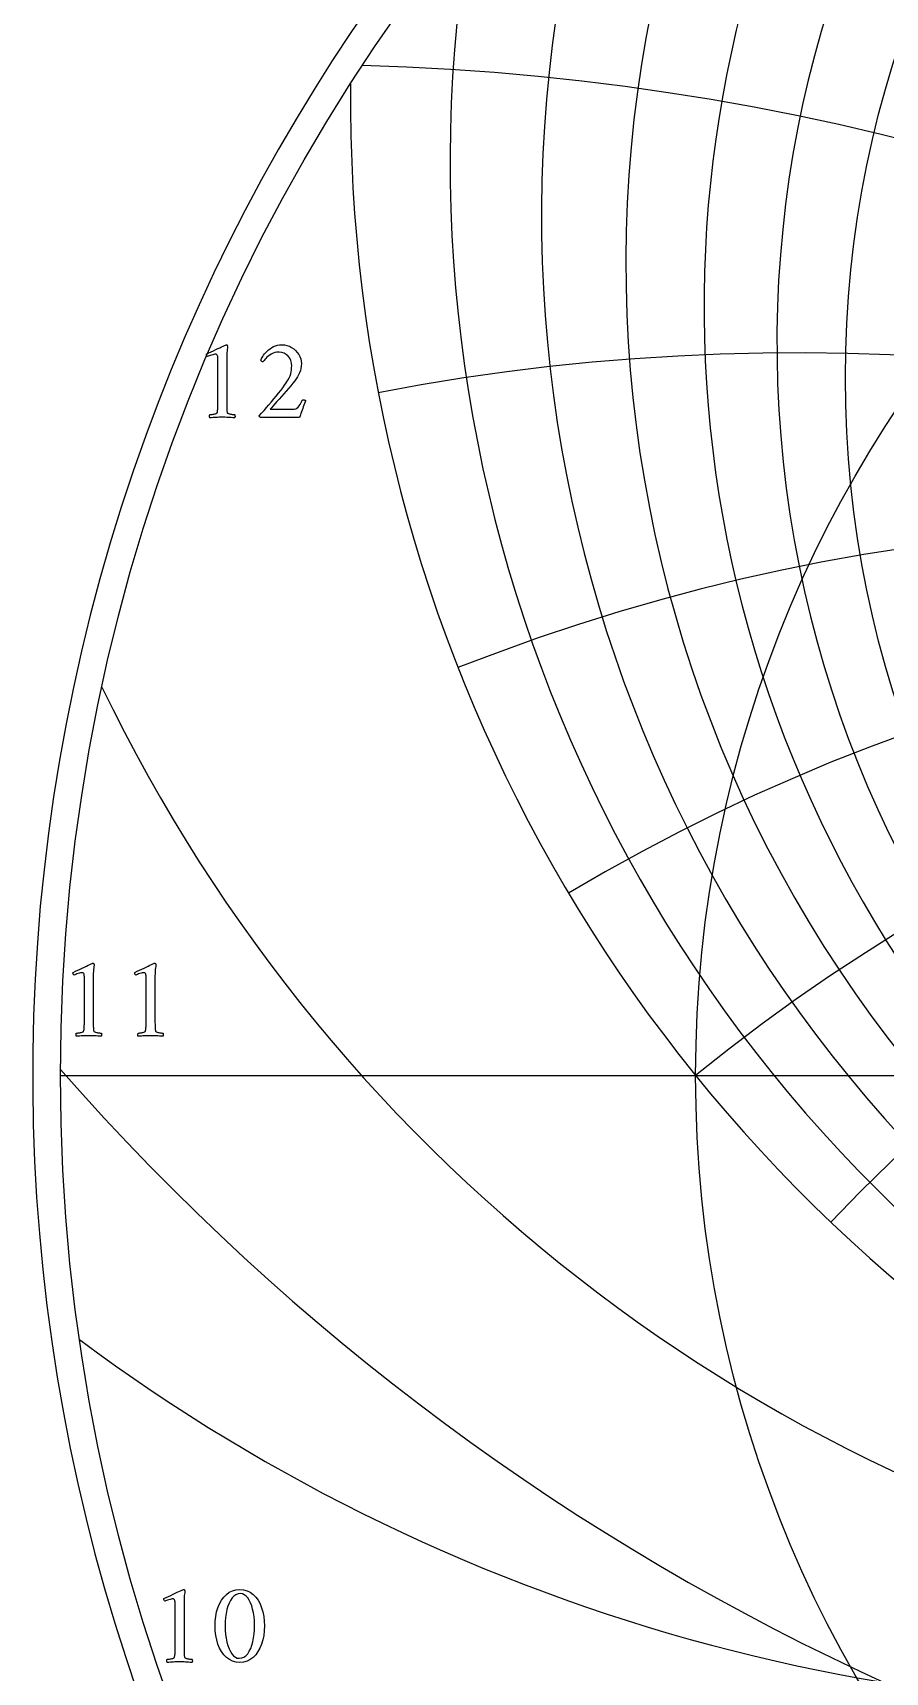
# Model space of a CAD drawing. Header units: millimetres. Extents: x -96 to 96, y -96 to 98.
# Drawn here: x -95.9 to -52.1, y -30.6 to 53.6 of the extents above; entities that cross this region are included whole.
import ezdxf

# ---------------------------------------------------------------- set-up
doc = ezdxf.new("R2010")
doc.units = ezdxf.units.MM
for name, color, linetype in [('CUT_OUTER', 1, 'Continuous'), ('ENGRAVE', 7, 'Continuous'), ('ENGRAVE_FINE', 8, 'Continuous'), ('TEXT', 5, 'Continuous')]:
    doc.layers.add(name, color=color, linetype=linetype)

msp = doc.modelspace()

# ---------------------------------------------------------------- linework, layer by layer
at = {"layer": 'CUT_OUTER'}
for centre, radius, start, end in [((-0.0002, -0.0002), 95.9249, 159.960768, 87.804282), ((-0.0008, 0.0006), 95.924, 92.195139, 159.961115)]:
    msp.add_arc(centre, radius, start, end, dxfattribs=at)
at = {"layer": 'ENGRAVE'}
msp.add_lwpolyline([(-94.5, 0), (94.5, 0)], dxfattribs=at)
for radius in [94.5, 61.8587]:
    msp.add_circle((0, 0), radius, dxfattribs=at)
for centre, radius, start, end in [((0, 37.5775), 57.6766, 104.762326, 75.237674), ((0, 50.0922), 79.5973, 179.387133, 0.612867), ((0, -76.3891), 98.2944, 51, 129), ((0, -76.3891), 98.2944, 51, 129), ((-15.2983, 57.094), 85.5586, 205.733875, 260.102895), ((-36.4408, 63.1173), 95.594, 233.336387, 276.831602)]:
    msp.add_arc(centre, radius, start, end, dxfattribs=at)
at = {"layer": 'ENGRAVE_FINE'}
msp.add_circle((0, 35.8408), 54.1642, dxfattribs=at)
for centre, radius, start, end in [((0, 39.5195), 61.4248, 132.219432, 47.780568), ((0, 41.6985), 65.4439, 147.797087, 32.202913), ((0, 44.1534), 69.7761, 159.954591, 20.045409), ((-117.1428, -76.3891), 152.919, 19.697338, 70.43411), ((-117.1428, -76.3891), 152.919, 19.697338, 70.43411), ((0, 46.9316), 74.4729, 170.269458, 9.730542), ((-82.4788, -76.3891), 128.3143, 25.078922, 88.440652), ((-82.4788, -76.3891), 128.3143, 25.078922, 88.440652), ((-56.7503, -76.3891), 113.5006, 30.79319, 100.876652), ((-56.7503, -76.3891), 113.5006, 30.79319, 100.876652), ((-35.7763, -76.3891), 104.6028, 36.936769, 111.475271), ((-35.7763, -76.3891), 104.6028, 36.936769, 111.475271), ((-17.332, -76.3891), 99.8108, 43.625537, 120.768969), ((-17.332, -76.3891), 99.8108, 43.625537, 120.768969), ((17.332, -76.3891), 99.8108, 59.231031, 136.374463), ((17.332, -76.3891), 99.8108, 59.231031, 136.374463), ((0, 83.1586), 125.6729, 221.240592, 318.759408)]:
    msp.add_arc(centre, radius, start, end, dxfattribs=at)
at = {"layer": 'TEXT'}
for points in [[(-86.4148, 34.4725), (-86.4148, 36.8272), (-86.4164, 36.885), (-86.4215, 36.9331), (-86.4298, 36.9714), (-86.4416, 37.0001), (-86.4574, 37.021), (-86.4781, 37.0359), (-86.5036, 37.0448), (-86.534, 37.0478), (-86.5712, 37.045), (-86.6174, 37.0366), (-86.6726, 37.0227), (-86.7367, 37.0031), (-86.8011, 36.9817), (-86.8574, 36.9621), (-86.9054, 36.9444), (-86.9453, 36.9286), (-86.9688, 36.9506), (-86.9855, 36.9748), (-86.9956, 37.0012), (-86.999, 37.0299), (-86.999, 37.0303), (-86.999, 37.0314), (-86.999, 37.0333), (-86.999, 37.0359), (-86.9982, 37.0467), (-86.996, 37.0553), (-86.9923, 37.0616), (-86.987, 37.0657), (-86.8684, 37.1195), (-86.7508, 37.1737), (-86.6344, 37.2283), (-86.5191, 37.2833), (-86.4092, 37.336), (-86.3089, 37.3839), (-86.2184, 37.4269), (-86.1376, 37.4651), (-86.0707, 37.4964), (-86.0221, 37.5187), (-85.9917, 37.5322), (-85.9796, 37.5366), (-85.9677, 37.5366), (-85.9539, 37.5344), (-85.9423, 37.5277), (-85.933, 37.5165), (-85.9259, 37.5009), (-85.9203, 37.4837), (-85.9155, 37.4681), (-85.9114, 37.4539), (-85.908, 37.4413), (-85.9095, 37.4321), (-85.914, 37.4047), (-85.9215, 37.3591), (-85.9319, 37.2952), (-85.9423, 37.2145), (-85.9498, 37.1186), (-85.9542, 37.0074), (-85.9557, 36.8809), (-85.9557, 34.4725), (-85.9555, 34.4081), (-85.955, 34.3459), (-85.9541, 34.2859), (-85.9528, 34.2281), (-85.95, 34.1741), (-85.9446, 34.1253), (-85.9365, 34.0817), (-85.9259, 34.0433), (-85.9159, 34.0288), (-85.8976, 34.015), (-85.8712, 34.002), (-85.8365, 33.9897), (-85.7972, 33.9787), (-85.7568, 33.9695), (-85.7152, 33.9623), (-85.6726, 33.9569), (-85.6325, 33.953), (-85.5988, 33.9502), (-85.5714, 33.9485), (-85.5504, 33.9479), (-85.5424, 33.9338), (-85.5362, 33.9151), (-85.5319, 33.892), (-85.5295, 33.8645), (-85.5297, 33.8369), (-85.5332, 33.8138), (-85.5401, 33.7952), (-85.5504, 33.781), (-85.6379, 33.7868), (-85.7218, 33.7922), (-85.8019, 33.7972), (-85.8782, 33.8019), (-85.9542, 33.8058), (-86.0332, 33.8086), (-86.1152, 33.8103), (-86.2001, 33.8108), (-86.2817, 33.8103), (-86.3596, 33.8086), (-86.4338, 33.8058), (-86.5042, 33.8019), (-86.5753, 33.7972), (-86.6517, 33.7922), (-86.7333, 33.7868), (-86.8201, 33.781), (-86.8304, 33.7952), (-86.8373, 33.8138), (-86.8408, 33.8369), (-86.841, 33.8645), (-86.8386, 33.892), (-86.8343, 33.9151), (-86.8281, 33.9338), (-86.8201, 33.9479), (-86.7991, 33.9485), (-86.7717, 33.9502), (-86.738, 33.953), (-86.6979, 33.9569), (-86.6553, 33.9623), (-86.6137, 33.9695), (-86.5733, 33.9787), (-86.534, 33.9897), (-86.4997, 34.002), (-86.4744, 34.015), (-86.458, 34.0288), (-86.4505, 34.0433), (-86.4397, 34.0817), (-86.4311, 34.1253), (-86.4248, 34.1741), (-86.4207, 34.2281), (-86.4181, 34.2859), (-86.4162, 34.3459), (-86.4151, 34.4081), (-86.4148, 34.4725)], [(-81.8961, 34.6693), (-81.9263, 34.5953), (-81.9572, 34.5165), (-81.9889, 34.4329), (-82.0213, 34.3444), (-82.0533, 34.2551), (-82.0839, 34.1692), (-82.1129, 34.0867), (-82.1405, 34.0075), (-82.1651, 33.9364), (-82.1852, 33.8779), (-82.2009, 33.8321), (-82.212, 33.7989), (-84.227, 33.7989), (-84.2361, 33.8058), (-84.2456, 33.8146), (-84.2555, 33.8252), (-84.2657, 33.8377), (-84.2748, 33.8505), (-84.2814, 33.8622), (-84.2853, 33.8729), (-84.2866, 33.8824), (-84.1636, 34.021), (-84.0392, 34.1625), (-83.9132, 34.3071), (-83.7858, 34.4546), (-83.6591, 34.6033), (-83.5355, 34.7512), (-83.4147, 34.8984), (-83.297, 35.0448), (-83.1849, 35.1879), (-83.0809, 35.325), (-82.9851, 35.4561), (-82.8976, 35.5813), (-82.8162, 35.7084), (-82.7508, 35.8272), (-82.7014, 35.9379), (-82.6681, 36.0403), (-82.6459, 36.1398), (-82.6301, 36.2415), (-82.6206, 36.3455), (-82.6174, 36.4517), (-82.6288, 36.5947), (-82.6629, 36.7259), (-82.7197, 36.8451), (-82.7992, 36.9524), (-82.8963, 37.0411), (-83.0056, 37.1044), (-83.1273, 37.1424), (-83.2612, 37.1551), (-83.3738, 37.1488), (-83.4788, 37.1298), (-83.5764, 37.0981), (-83.6666, 37.0538), (-83.7489, 37.002), (-83.8231, 36.948), (-83.889, 36.8917), (-83.9468, 36.8332), (-83.996, 36.7773), (-84.0362, 36.7289), (-84.0675, 36.6879), (-84.0899, 36.6544), (-84.1079, 36.6568), (-84.1264, 36.664), (-84.1452, 36.6762), (-84.1644, 36.6931), (-84.1813, 36.7112), (-84.1934, 36.7266), (-84.2007, 36.7395), (-84.2031, 36.7497), (-84.1903, 36.7812), (-84.1696, 36.822), (-84.1411, 36.8721), (-84.1048, 36.9316), (-84.0606, 36.9964), (-84.0086, 37.0627), (-83.9488, 37.1305), (-83.8812, 37.1998), (-83.8069, 37.2673), (-83.727, 37.3295), (-83.6414, 37.3865), (-83.5504, 37.4383), (-83.4537, 37.4813), (-83.3514, 37.512), (-83.2435, 37.5305), (-83.1301, 37.5366), (-82.9932, 37.5279), (-82.8626, 37.5016), (-82.7383, 37.4578), (-82.6204, 37.3965), (-82.5116, 37.3215), (-82.4147, 37.2363), (-82.3298, 37.1411), (-82.2568, 37.0359), (-82.1981, 36.9237), (-82.1562, 36.8079), (-82.131, 36.6883), (-82.1226, 36.5649), (-82.1282, 36.4416), (-82.145, 36.322), (-82.1729, 36.2061), (-82.212, 36.094), (-82.2609, 35.9856), (-82.3179, 35.8809), (-82.3831, 35.7799), (-82.4565, 35.6827), (-82.5606, 35.5554), (-82.6703, 35.4241), (-82.7856, 35.2887), (-82.9065, 35.1491), (-83.0286, 35.0098), (-83.1472, 34.8749), (-83.2625, 34.7445), (-83.3745, 34.6186), (-83.4792, 34.501), (-83.5727, 34.3958), (-83.655, 34.3028), (-83.7262, 34.2222), (-82.5697, 34.2222), (-82.4872, 34.229), (-82.4125, 34.2497), (-82.3456, 34.2842), (-82.2866, 34.3324), (-82.2323, 34.3948), (-82.18, 34.4718), (-82.1295, 34.5633), (-82.0809, 34.6693), (-82.0723, 34.6849), (-82.0585, 34.6961), (-82.0395, 34.7028), (-82.0153, 34.705), (-82.0049, 34.7043), (-81.9915, 34.702), (-81.9751, 34.6983), (-81.9557, 34.6931), (-81.9363, 34.6871), (-81.9199, 34.6812), (-81.9065, 34.6752), (-81.8961, 34.6693)], [(-93.2737, 2.7071), (-93.2737, 5.0619), (-93.2754, 5.1196), (-93.2804, 5.1677), (-93.2888, 5.206), (-93.3005, 5.2347), (-93.3163, 5.2556), (-93.337, 5.2705), (-93.3625, 5.2794), (-93.3929, 5.2824), (-93.4302, 5.2796), (-93.4764, 5.2712), (-93.5315, 5.2573), (-93.5956, 5.2377), (-93.6601, 5.2163), (-93.7163, 5.1967), (-93.7644, 5.179), (-93.8042, 5.1632), (-93.8277, 5.1852), (-93.8445, 5.2094), (-93.8545, 5.2358), (-93.8579, 5.2645), (-93.8579, 5.2649), (-93.8579, 5.266), (-93.8579, 5.2679), (-93.8579, 5.2705), (-93.8571, 5.2813), (-93.8549, 5.2899), (-93.8512, 5.2962), (-93.846, 5.3003), (-93.7273, 5.3541), (-93.6098, 5.4084), (-93.4933, 5.4629), (-93.378, 5.5179), (-93.2681, 5.5706), (-93.1679, 5.6185), (-93.0773, 5.6615), (-92.9965, 5.6997), (-92.9296, 5.731), (-92.881, 5.7534), (-92.8506, 5.7668), (-92.8385, 5.7712), (-92.8266, 5.7712), (-92.8128, 5.769), (-92.8013, 5.7623), (-92.7919, 5.7511), (-92.7849, 5.7355), (-92.7793, 5.7183), (-92.7744, 5.7027), (-92.7703, 5.6885), (-92.767, 5.6759), (-92.7685, 5.6667), (-92.7729, 5.6394), (-92.7804, 5.5937), (-92.7908, 5.5298), (-92.8013, 5.4492), (-92.8087, 5.3532), (-92.8132, 5.242), (-92.8147, 5.1155), (-92.8147, 2.7071), (-92.8145, 2.6427), (-92.8139, 2.5805), (-92.813, 2.5205), (-92.8117, 2.4627), (-92.8089, 2.4087), (-92.8035, 2.3599), (-92.7955, 2.3163), (-92.7849, 2.2779), (-92.7748, 2.2634), (-92.7565, 2.2496), (-92.7301, 2.2366), (-92.6954, 2.2243), (-92.6561, 2.2133), (-92.6157, 2.2042), (-92.5742, 2.1969), (-92.5315, 2.1915), (-92.4915, 2.1876), (-92.4577, 2.1848), (-92.4303, 2.1831), (-92.4093, 2.1826), (-92.4013, 2.1684), (-92.3951, 2.1498), (-92.3909, 2.1267), (-92.3884, 2.0991), (-92.3886, 2.0715), (-92.3922, 2.0484), (-92.3991, 2.0298), (-92.4093, 2.0156), (-92.4969, 2.0214), (-92.5807, 2.0268), (-92.6608, 2.0318), (-92.7372, 2.0365), (-92.8132, 2.0404), (-92.8922, 2.0432), (-92.9741, 2.0449), (-93.0591, 2.0454), (-93.1407, 2.0449), (-93.2185, 2.0432), (-93.2927, 2.0404), (-93.3631, 2.0365), (-93.4343, 2.0318), (-93.5106, 2.0268), (-93.5922, 2.0214), (-93.6791, 2.0156), (-93.6893, 2.0298), (-93.6962, 2.0484), (-93.6997, 2.0715), (-93.6999, 2.0991), (-93.6975, 2.1267), (-93.6932, 2.1498), (-93.6871, 2.1684), (-93.6791, 2.1826), (-93.658, 2.1831), (-93.6306, 2.1848), (-93.5969, 2.1876), (-93.5568, 2.1915), (-93.5142, 2.1969), (-93.4726, 2.2042), (-93.4322, 2.2133), (-93.3929, 2.2243), (-93.3586, 2.2366), (-93.3333, 2.2496), (-93.3169, 2.2634), (-93.3095, 2.2779), (-93.2986, 2.3163), (-93.2901, 2.3599), (-93.2837, 2.4087), (-93.2796, 2.4627), (-93.277, 2.5205), (-93.2752, 2.5805), (-93.2741, 2.6427), (-93.2737, 2.7071)], [(-90.1023, 2.7071), (-90.1023, 5.0619), (-90.104, 5.1196), (-90.109, 5.1677), (-90.1174, 5.206), (-90.1291, 5.2347), (-90.1449, 5.2556), (-90.1656, 5.2705), (-90.1911, 5.2794), (-90.2215, 5.2824), (-90.2588, 5.2796), (-90.305, 5.2712), (-90.3601, 5.2573), (-90.4242, 5.2377), (-90.4886, 5.2163), (-90.5449, 5.1967), (-90.593, 5.179), (-90.6328, 5.1632), (-90.6563, 5.1852), (-90.6731, 5.2094), (-90.6831, 5.2358), (-90.6865, 5.2645), (-90.6865, 5.2649), (-90.6865, 5.266), (-90.6865, 5.2679), (-90.6865, 5.2705), (-90.6857, 5.2813), (-90.6835, 5.2899), (-90.6798, 5.2962), (-90.6746, 5.3003), (-90.5559, 5.3541), (-90.4383, 5.4084), (-90.3219, 5.4629), (-90.2066, 5.5179), (-90.0967, 5.5706), (-89.9965, 5.6185), (-89.9059, 5.6615), (-89.8251, 5.6997), (-89.7582, 5.731), (-89.7096, 5.7534), (-89.6792, 5.7668), (-89.6671, 5.7712), (-89.6552, 5.7712), (-89.6414, 5.769), (-89.6298, 5.7623), (-89.6205, 5.7511), (-89.6135, 5.7355), (-89.6079, 5.7183), (-89.603, 5.7027), (-89.5989, 5.6885), (-89.5956, 5.6759), (-89.5971, 5.6667), (-89.6015, 5.6394), (-89.609, 5.5937), (-89.6194, 5.5298), (-89.6298, 5.4492), (-89.6373, 5.3532), (-89.6418, 5.242), (-89.6433, 5.1155), (-89.6433, 2.7071), (-89.6431, 2.6427), (-89.6425, 2.5805), (-89.6416, 2.5205), (-89.6403, 2.4627), (-89.6375, 2.4087), (-89.6321, 2.3599), (-89.6241, 2.3163), (-89.6135, 2.2779), (-89.6034, 2.2634), (-89.5851, 2.2496), (-89.5587, 2.2366), (-89.524, 2.2243), (-89.4847, 2.2133), (-89.4443, 2.2042), (-89.4028, 2.1969), (-89.3601, 2.1915), (-89.32, 2.1876), (-89.2863, 2.1848), (-89.2589, 2.1831), (-89.2379, 2.1826), (-89.2299, 2.1684), (-89.2237, 2.1498), (-89.2194, 2.1267), (-89.217, 2.0991), (-89.2172, 2.0715), (-89.2208, 2.0484), (-89.2276, 2.0298), (-89.2379, 2.0156), (-89.3254, 2.0214), (-89.4093, 2.0268), (-89.4894, 2.0318), (-89.5658, 2.0365), (-89.6418, 2.0404), (-89.7208, 2.0432), (-89.8027, 2.0449), (-89.8877, 2.0454), (-89.9693, 2.0449), (-90.0471, 2.0432), (-90.1213, 2.0404), (-90.1917, 2.0365), (-90.2629, 2.0318), (-90.3392, 2.0268), (-90.4208, 2.0214), (-90.5076, 2.0156), (-90.5179, 2.0298), (-90.5248, 2.0484), (-90.5283, 2.0715), (-90.5285, 2.0991), (-90.5261, 2.1267), (-90.5218, 2.1498), (-90.5157, 2.1684), (-90.5076, 2.1826), (-90.4866, 2.1831), (-90.4592, 2.1848), (-90.4255, 2.1876), (-90.3854, 2.1915), (-90.3428, 2.1969), (-90.3012, 2.2042), (-90.2608, 2.2133), (-90.2215, 2.2243), (-90.1872, 2.2366), (-90.1619, 2.2496), (-90.1455, 2.2634), (-90.138, 2.2779), (-90.1272, 2.3163), (-90.1187, 2.3599), (-90.1123, 2.4087), (-90.1082, 2.4627), (-90.1056, 2.5205), (-90.1038, 2.5805), (-90.1027, 2.6427), (-90.1023, 2.7071)], [(-88.6092, -29.4538), (-88.6092, -27.0991), (-88.6109, -27.0414), (-88.6159, -26.9933), (-88.6243, -26.9549), (-88.636, -26.9262), (-88.6519, -26.9054), (-88.6725, -26.8905), (-88.6981, -26.8815), (-88.7284, -26.8785), (-88.7657, -26.8813), (-88.8119, -26.8897), (-88.867, -26.9037), (-88.9311, -26.9232), (-88.9956, -26.9447), (-89.0518, -26.9642), (-89.0999, -26.9819), (-89.1398, -26.9978), (-89.1632, -26.9758), (-89.18, -26.9516), (-89.19, -26.9251), (-89.1934, -26.8964), (-89.1934, -26.896), (-89.1934, -26.8949), (-89.1934, -26.8931), (-89.1934, -26.8905), (-89.1927, -26.8797), (-89.1904, -26.8711), (-89.1867, -26.8647), (-89.1815, -26.8607), (-89.0628, -26.8068), (-88.9453, -26.7526), (-88.8288, -26.698), (-88.7135, -26.6431), (-88.6036, -26.5903), (-88.5034, -26.5425), (-88.4128, -26.4994), (-88.332, -26.4612), (-88.2651, -26.4299), (-88.2165, -26.4076), (-88.1861, -26.3942), (-88.174, -26.3897), (-88.1621, -26.3897), (-88.1483, -26.3919), (-88.1368, -26.3987), (-88.1274, -26.4098), (-88.1204, -26.4255), (-88.1148, -26.4426), (-88.1099, -26.4583), (-88.1058, -26.4724), (-88.1025, -26.4851), (-88.104, -26.4942), (-88.1084, -26.5216), (-88.1159, -26.5672), (-88.1263, -26.6311), (-88.1368, -26.7118), (-88.1442, -26.8077), (-88.1487, -26.919), (-88.1502, -27.0455), (-88.1502, -29.4538), (-88.15, -29.5183), (-88.1494, -29.5805), (-88.1485, -29.6405), (-88.1472, -29.6982), (-88.1444, -29.7522), (-88.139, -29.8011), (-88.131, -29.8446), (-88.1204, -29.883), (-88.1103, -29.8976), (-88.0921, -29.9113), (-88.0656, -29.9244), (-88.031, -29.9367), (-87.9916, -29.9477), (-87.9512, -29.9568), (-87.9097, -29.9641), (-87.867, -29.9695), (-87.827, -29.9734), (-87.7932, -29.9762), (-87.7659, -29.9778), (-87.7448, -29.9784), (-87.7368, -29.9926), (-87.7307, -30.0112), (-87.7264, -30.0343), (-87.7239, -30.0619), (-87.7241, -30.0894), (-87.7277, -30.1125), (-87.7346, -30.1312), (-87.7448, -30.1453), (-87.8324, -30.1395), (-87.9162, -30.1341), (-87.9963, -30.1291), (-88.0727, -30.1245), (-88.1487, -30.1205), (-88.2277, -30.1178), (-88.3096, -30.1161), (-88.3946, -30.1155), (-88.4762, -30.1161), (-88.5541, -30.1178), (-88.6282, -30.1205), (-88.6986, -30.1245), (-88.7698, -30.1291), (-88.8462, -30.1341), (-88.9278, -30.1395), (-89.0146, -30.1453), (-89.0248, -30.1312), (-89.0317, -30.1125), (-89.0352, -30.0894), (-89.0354, -30.0619), (-89.033, -30.0343), (-89.0287, -30.0112), (-89.0226, -29.9926), (-89.0146, -29.9784), (-88.9935, -29.9778), (-88.9661, -29.9762), (-88.9324, -29.9734), (-88.8924, -29.9695), (-88.8497, -29.9641), (-88.8082, -29.9568), (-88.7677, -29.9477), (-88.7284, -29.9367), (-88.6941, -29.9244), (-88.6688, -29.9113), (-88.6524, -29.8976), (-88.645, -29.883), (-88.6342, -29.8446), (-88.6256, -29.8011), (-88.6193, -29.7522), (-88.6152, -29.6982), (-88.6125, -29.6405), (-88.6107, -29.5805), (-88.6096, -29.5183), (-88.6092, -29.4538)], [(-85.2888, -26.3957), (-85.0911, -26.4117), (-84.9095, -26.4598), (-84.7439, -26.5399), (-84.5943, -26.652), (-84.4613, -26.7908), (-84.3454, -26.9508), (-84.2466, -27.1321), (-84.1651, -27.3346), (-84.1012, -27.5527), (-84.0555, -27.7809), (-84.0281, -28.0192), (-84.019, -28.2675), (-84.0283, -28.5158), (-84.0563, -28.7541), (-84.1028, -28.9823), (-84.168, -29.2005), (-84.2509, -29.4031), (-84.3506, -29.585), (-84.467, -29.7459), (-84.6002, -29.886), (-84.7494, -29.9995), (-84.9139, -30.0805), (-85.0937, -30.1291), (-85.2888, -30.1453), (-85.4788, -30.1291), (-85.6554, -30.0805), (-85.8186, -29.9995), (-85.9683, -29.886), (-86.103, -29.7459), (-86.221, -29.585), (-86.3221, -29.4031), (-86.4065, -29.2005), (-86.473, -28.9823), (-86.5205, -28.7541), (-86.549, -28.5158), (-86.5585, -28.2675), (-86.5492, -28.0192), (-86.5213, -27.7809), (-86.4747, -27.5527), (-86.4095, -27.3346), (-86.3264, -27.1321), (-86.2262, -26.9508), (-86.1088, -26.7908), (-85.9743, -26.652), (-85.8242, -26.5399), (-85.6598, -26.4598), (-85.4814, -26.4117), (-85.2888, -26.3957)], [(-85.259, -26.6103), (-85.3769, -26.6242), (-85.4862, -26.6662), (-85.587, -26.736), (-85.6792, -26.8338), (-85.7621, -26.9551), (-85.835, -27.0954), (-85.8977, -27.2547), (-85.9505, -27.4329), (-85.9922, -27.6259), (-86.022, -27.8294), (-86.0399, -28.0432), (-86.0458, -28.2675), (-86.0399, -28.4894), (-86.022, -28.7019), (-85.9922, -28.9052), (-85.9505, -29.0991), (-85.8985, -29.2789), (-85.8379, -29.4397), (-85.7688, -29.5814), (-85.6911, -29.7042), (-85.606, -29.8033), (-85.5145, -29.8741), (-85.4167, -29.9166), (-85.3126, -29.9307), (-85.187, -29.9162), (-85.0727, -29.8726), (-84.9695, -29.7999), (-84.8774, -29.6982), (-84.7964, -29.5723), (-84.7262, -29.427), (-84.6667, -29.2623), (-84.6181, -29.0783), (-84.5803, -28.8804), (-84.5533, -28.6744), (-84.5371, -28.4601), (-84.5317, -28.2377), (-84.5374, -28.014), (-84.5548, -27.8018), (-84.5836, -27.6012), (-84.6241, -27.4121), (-84.6747, -27.2381), (-84.7344, -27.0827), (-84.8029, -26.946), (-84.8804, -26.8279), (-84.9655, -26.7327), (-85.057, -26.6647), (-85.1548, -26.6239), (-85.259, -26.6103)]]:
    msp.add_lwpolyline(points, close=True, dxfattribs=at)

doc.saveas('drawing.dxf')
